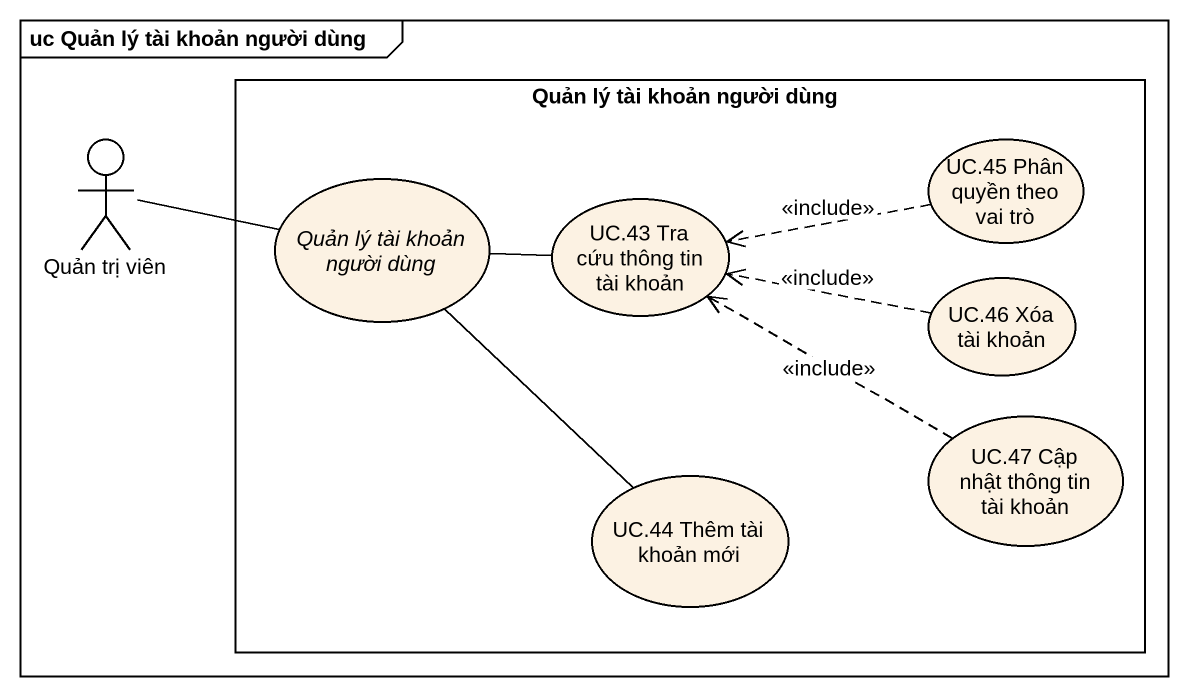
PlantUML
@startuml
mainframe uc Quản lý tài khoản người dùng
actor "Quản trị viên" as Quản_trị_viên
rectangle "Quản lý tài khoản người dùng" as Quản_lý_tài_khoản_người_dùng {
  usecase "UC.45 Phân quyền theo vai trò" as UC_45_Phân_quyền_theo_vai
  usecase "Quản lý tài khoản người dùng" as Quản_lý_tài_khoản_người_dùng_2
  usecase "UC.43 Tra cứu thông tin tài khoản" as UC_43_Tra_cứu_thông_tin_tài
  usecase "UC.46 Xóa tài khoản" as UC_46_Xóa_tài_khoản
  usecase "UC.47 Cập nhật thông tin tài khoản" as UC_47_Cập_nhật_thông_tin
  usecase "UC.44 Thêm tài khoản mới" as UC_44_Thêm_tài_khoản_mới
}
Quản_trị_viên -right- Quản_lý_tài_khoản_người_dùng_2
UC_45_Phân_quyền_theo_vai .left.> UC_43_Tra_cứu_thông_tin_tài : <<include>>
Quản_lý_tài_khoản_người_dùng_2 -right- UC_43_Tra_cứu_thông_tin_tài
Quản_lý_tài_khoản_người_dùng_2 -- UC_44_Thêm_tài_khoản_mới
UC_46_Xóa_tài_khoản .left.> UC_43_Tra_cứu_thông_tin_tài : <<include>>
UC_47_Cập_nhật_thông_tin .left.> UC_43_Tra_cứu_thông_tin_tài : <<include>>
@enduml
